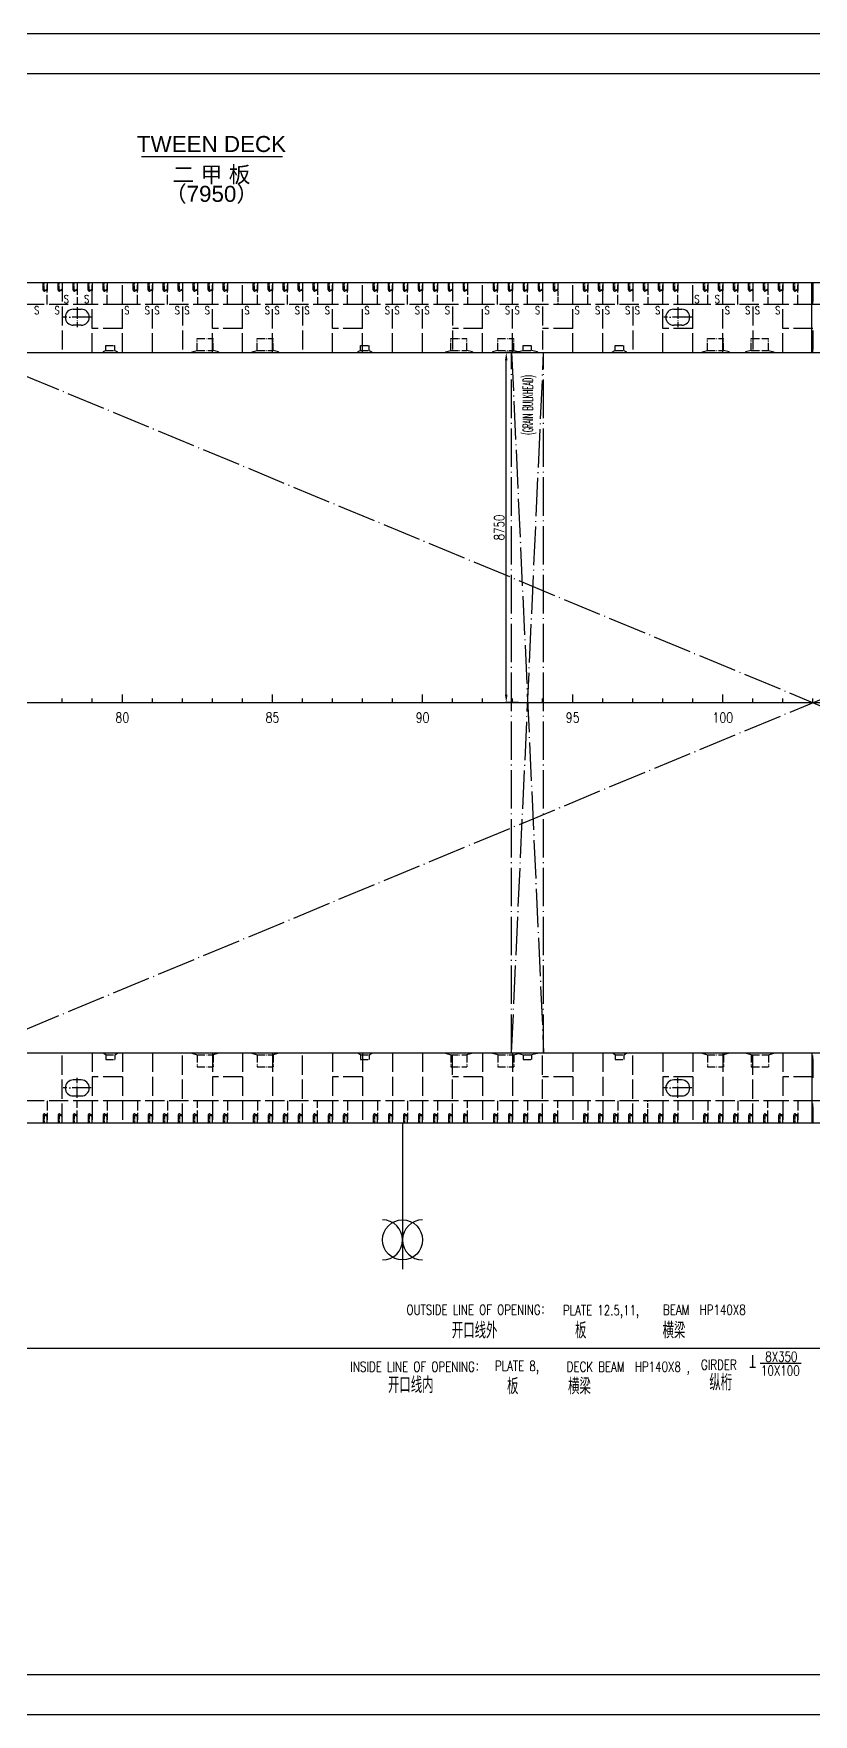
# Model space of a CAD drawing. Extents: x 373818 to 564480, y 322172 to 634257.
# Drawn here: x 480630 to 500109, y 453477 to 495477 of the extents above; entities that cross this region are included whole.
import ezdxf
from ezdxf.enums import TextEntityAlignment as Align

# ---------------------------------------------------------------- set-up
doc = ezdxf.new("R2010")
doc.units = 0
doc.header["$LTSCALE"] = 40
doc.header["$MEASUREMENT"] = 0
for name, pattern in [('ACAD_ISO02W100', [15, 12, -3]), ('ACAD_ISO03W100', [30, 12, -18]), ('ACAD_ISO04W100', [30.5, 24, -3, 0.5, -3]), ('ACAD_ISO05W100', [34, 24, -3, 0.5, -3, 0.5, -3])]:
    doc.linetypes.add(name, pattern=pattern)
doc.layers.get('0').update_dxf_attribs({"linetype": 'CONTINUOUS'})
doc.layers.get('DEFPOINTS').update_dxf_attribs({"linetype": 'CONTINUOUS'})
for name, color, linetype in [('01CONTINUOUS', 2, 'CONTINUOUS'), ('11TEXTE', 4, 'CONTINUOUS'), ('12TEXTC', 6, 'CONTINUOUS'), ('BT_ENG', 7, 'CONTINUOUS'), ('C-CEN', 4, 'ACAD_ISO04W100'), ('C-CON', 4, 'CONTINUOUS'), ('C-DAS', 4, 'ACAD_ISO02W100'), ('FRAME', 7, 'CONTINUOUS'), ('Y-CON', 2, 'CONTINUOUS'), ('Y-DAS', 2, 'ACAD_ISO02W100'), ('Y-H', 2, 'ACAD_ISO03W100')]:
    doc.layers.add(name, color=color, linetype=linetype)
doc.styles.add('ROMANS', font='romans.shx', dxfattribs={"width": 0.75, "height": 250, "bigfont": 'hzdx.shx'})
doc.styles.add('SWISS721LIGHTBT', font='swissl.ttf')
doc.dimstyles.new('DM-100', dxfattribs={"dimscale": 0, "dimtxt": 250, "dimasz": 200, "dimexe": 30, "dimexo": 30, "dimgap": 50, "dimtad": 1, "dimdec": 0, "dimzin": 0, "dimdsep": 46, "dimtxsty": 'ROMANS', "dimcen": 0, "dimclrd": 1, "dimclre": 1, "dimclrt": 1, "dimadec": 0, "dimazin": 0, "dimtfac": 1, "dimtdec": 0, "dimtmove": 0, "dimatfit": 3, "dimfxl": 0, "dimtolj": 1, "dimtzin": 0, "dimarcsym": 0})

# ---------------------------------------------------------------- blocks, each defined once
blk = doc.blocks.new('*D30')
at = {"color": 1, "linetype": 'ByBlock', "transparency": 16777216}
for p, q in [((492744, 487510), (492407, 487510)), ((492437, 478960), (492437, 487310)), ((492744, 478760), (492407, 478760))]:
    blk.add_line(p, q, dxfattribs=at)
for points in [[(492404, 487310), (492470, 487310), (492437, 487510)], [(492404, 478960), (492470, 478960), (492437, 478760)]]:
    blk.add_solid(points, dxfattribs=at)
at = {"layer": 'DEFPOINTS', "color": 0, "linetype": 'ByBlock', "transparency": 16777216}
for p in [(492437, 487510), (492774, 487510), (492774, 478760)]:
    blk.add_point(p, dxfattribs=at)
at = {"color": 1, "linetype": 'ByBlock', "transparency": 16777216, "insert": (492262, 483135), "char_height": 250, "attachment_point": 5, "rotation": 90, "style": 'ROMANS'}
blk.add_mtext('\\A1;8750', dxfattribs=at)
blk = doc.blocks.new('A$C771200ED')
at = {"layer": 'C-CON', "linetype": 'ACAD_ISO05W100', "ltscale": 0.2}
for p, q in [((0, 12), (135, 50)), ((0, 12), (0, 0)), ((135, 350), (535, 350)), ((135, 50), (135, 350)), ((135, 50), (535, 50)), ((535, 50), (535, 350)), ((670, 12), (535, 50)), ((670, 12), (670, 0))]:
    blk.add_line(p, q, dxfattribs=at)

msp = doc.modelspace()

# ---------------------------------------------------------------- linework, layer by layer
at = {"color": 2}
for p, q in [((417794.48, 494477.25), (562894.48, 494477.25)), ((417794.48, 454477.25), (562894.48, 454477.25))]:
    msp.add_line(p, q, dxfattribs=at)
for p, q in [((480866.41, 489078.44), (480866.41, 489260.36)), ((481241.41, 489078.44), (481241.41, 489260.36)), ((481616.41, 489078.44), (481616.41, 489260.36)), ((481991.41, 489078.44), (481991.41, 489260.36)), ((482366.41, 489078.44), (482366.41, 489260.36)), ((483116.41, 489078.44), (483116.41, 489260.36)), ((483491.41, 489078.44), (483491.41, 489260.36)), ((483866.41, 489078.44), (483866.41, 489260.36)), ((484241.41, 489078.44), (484241.41, 489260.36)), ((484616.41, 489078.44), (484616.41, 489260.36)), ((484991.41, 489078.44), (484991.41, 489260.36)), ((485366.41, 489078.44), (485366.41, 489260.36)), ((486116.41, 489078.44), (486116.41, 489260.36)), ((486491.41, 489078.44), (486491.41, 489260.36)), ((486866.41, 489078.44), (486866.41, 489260.36)), ((487241.41, 489078.44), (487241.41, 489260.36)), ((487616.41, 489078.44), (487616.41, 489260.36)), ((487991.41, 489078.44), (487991.41, 489260.36)), ((488366.41, 489078.44), (488366.41, 489260.36)), ((489116.41, 489078.44), (489116.41, 489260.36)), ((489491.41, 489078.44), (489491.41, 489260.36)), ((489866.41, 489078.44), (489866.41, 489260.36)), ((490241.41, 489078.44), (490241.41, 489260.36)), ((490616.41, 489078.44), (490616.41, 489260.36)), ((490991.41, 489078.44), (490991.41, 489260.36)), ((491366.41, 489078.44), (491366.41, 489260.36)), ((492116.41, 489078.44), (492116.41, 489260.36)), ((492491.41, 489078.44), (492491.41, 489260.36)), ((492866.41, 489078.44), (492866.41, 489260.36)), ((493241.41, 489078.44), (493241.41, 489260.36)), ((493616.41, 489078.44), (493616.41, 489260.36)), ((494366.41, 489078.44), (494366.41, 489260.36)), ((494741.41, 489078.44), (494741.41, 489260.36)), ((495116.41, 489078.44), (495116.41, 489260.36)), ((495491.41, 489078.44), (495491.41, 489260.36)), ((495866.41, 489078.44), (495866.41, 489260.36)), ((496241.41, 489078.44), (496241.41, 489260.36)), ((496616.41, 489078.44), (496616.41, 489260.36)), ((497366.41, 489078.44), (497366.41, 489260.36)), ((497741.41, 489078.44), (497741.41, 489260.36)), ((498116.41, 489078.44), (498116.41, 489260.36)), ((498491.41, 489078.44), (498491.41, 489260.36)), ((498866.41, 489078.44), (498866.41, 489260.36)), ((499241.41, 489078.44), (499241.41, 489260.36)), ((499616.41, 489078.44), (499616.41, 489260.36)), ((500071.41, 487510.36), (500071.41, 489260.36)), ((481621.41, 488590.36), (481821.41, 488590.36)), ((496621.41, 488590.36), (496821.41, 488590.36)), ((481821.41, 488190.36), (481621.41, 488190.36)), ((496821.41, 488190.36), (496621.41, 488190.36)), ((493221.41, 487525.36), (493221.41, 487510.36)), ((481346.41, 478760.36), (481346.41, 478860.36)), ((482096.41, 478760.36), (482096.41, 478860.36)), ((482846.41, 478760.36), (482846.41, 478960.36)), ((483596.41, 478760.36), (483596.41, 478860.36)), ((484346.41, 478760.36), (484346.41, 478860.36)), ((485096.41, 478760.36), (485096.41, 478860.36)), ((485846.41, 478760.36), (485846.41, 478860.36)), ((486596.41, 478760.36), (486596.41, 478960.36)), ((487346.41, 478760.36), (487346.41, 478860.36)), ((488096.41, 478760.36), (488096.41, 478860.36)), ((488846.41, 478760.36), (488846.41, 478860.36)), ((489596.41, 478760.36), (489596.41, 478860.36)), ((490346.41, 478760.36), (490346.41, 478960.36)), ((491096.41, 478760.36), (491096.41, 478860.36)), ((491846.41, 478760.36), (491846.41, 478860.36)), ((492596.41, 478760.36), (492596.41, 478860.36)), ((493346.41, 478760.36), (493346.41, 478860.36)), ((494096.41, 478760.36), (494096.41, 478960.36)), ((494846.41, 478760.36), (494846.41, 478860.36)), ((495596.41, 478760.36), (495596.41, 478860.36)), ((496346.41, 478760.36), (496346.41, 478860.36)), ((497096.41, 478760.36), (497096.41, 478860.36)), ((497846.41, 478760.36), (497846.41, 478960.36)), ((498596.41, 478760.36), (498596.41, 478860.36)), ((499346.41, 478760.36), (499346.41, 478860.36)), ((500096.41, 478760.36), (500096.41, 478860.36)), ((479096.41, 478760.36), (521096.41, 478760.36)), ((493221.41, 469995.36), (493221.41, 470010.36)), ((500071.41, 470010.36), (500071.41, 468260.36)), ((481821.41, 469330.36), (481621.41, 469330.36)), ((496821.41, 469330.36), (496621.41, 469330.36)), ((481621.41, 468930.36), (481821.41, 468930.36)), ((496621.41, 468930.36), (496821.41, 468930.36)), ((480866.41, 468442.28), (480866.41, 468260.36)), ((481241.41, 468442.28), (481241.41, 468260.36)), ((481616.41, 468442.28), (481616.41, 468260.36)), ((481991.41, 468442.28), (481991.41, 468260.36)), ((482366.41, 468442.28), (482366.41, 468260.36)), ((483116.41, 468442.28), (483116.41, 468260.36)), ((483491.41, 468442.28), (483491.41, 468260.36)), ((483866.41, 468442.28), (483866.41, 468260.36)), ((484241.41, 468442.28), (484241.41, 468260.36)), ((484616.41, 468442.28), (484616.41, 468260.36)), ((484991.41, 468442.28), (484991.41, 468260.36)), ((485366.41, 468442.28), (485366.41, 468260.36)), ((486116.41, 468442.28), (486116.41, 468260.36)), ((486491.41, 468442.28), (486491.41, 468260.36)), ((486866.41, 468442.28), (486866.41, 468260.36)), ((487241.41, 468442.28), (487241.41, 468260.36)), ((487616.41, 468442.28), (487616.41, 468260.36)), ((487991.41, 468442.28), (487991.41, 468260.36)), ((488366.41, 468442.28), (488366.41, 468260.36)), ((489116.41, 468442.28), (489116.41, 468260.36)), ((489491.41, 468442.28), (489491.41, 468260.36)), ((489866.41, 468442.28), (489866.41, 468260.36)), ((490241.41, 468442.28), (490241.41, 468260.36)), ((490616.41, 468442.28), (490616.41, 468260.36)), ((490991.41, 468442.28), (490991.41, 468260.36)), ((491366.41, 468442.28), (491366.41, 468260.36)), ((492116.41, 468442.28), (492116.41, 468260.36)), ((492491.41, 468442.28), (492491.41, 468260.36)), ((492866.41, 468442.28), (492866.41, 468260.36)), ((493241.41, 468442.28), (493241.41, 468260.36)), ((493616.41, 468442.28), (493616.41, 468260.36)), ((494366.41, 468442.28), (494366.41, 468260.36)), ((494741.41, 468442.28), (494741.41, 468260.36)), ((495116.41, 468442.28), (495116.41, 468260.36)), ((495491.41, 468442.28), (495491.41, 468260.36)), ((495866.41, 468442.28), (495866.41, 468260.36)), ((496241.41, 468442.28), (496241.41, 468260.36)), ((496616.41, 468442.28), (496616.41, 468260.36)), ((497366.41, 468442.28), (497366.41, 468260.36)), ((497741.41, 468442.28), (497741.41, 468260.36)), ((498116.41, 468442.28), (498116.41, 468260.36)), ((498491.41, 468442.28), (498491.41, 468260.36)), ((498866.41, 468442.28), (498866.41, 468260.36)), ((499241.41, 468442.28), (499241.41, 468260.36)), ((499616.41, 468442.28), (499616.41, 468260.36)), ((489845.91, 468260.36), (489845.91, 464599.96)), ((554495.41, 462621.11), (421196.41, 462621.11)), ((499800.27, 462241.4), (498776.59, 462241.4))]:
    msp.add_line(p, q)
msp.add_circle((489845.91, 465333.92), 500)
for centre, radius, start, end in [((480916.41, 489078.44), 50, 180, 220.300494), ((480897.35, 489062.27), 25, 220.300494, 355.621629), ((480921.41, 489085.36), 25, 180, 270), ((481291.41, 489078.44), 50, 180, 220.300494), ((481272.35, 489062.27), 25, 220.300494, 355.621629), ((481296.41, 489085.36), 25, 180, 270), ((481666.41, 489078.44), 50, 180, 220.300494), ((481647.35, 489062.27), 25, 220.300494, 355.621629), ((481671.41, 489085.36), 25, 180, 270), ((482041.41, 489078.44), 50, 180, 220.300494), ((482022.35, 489062.27), 25, 220.300494, 355.621629), ((482046.41, 489085.36), 25, 180, 270), ((482416.41, 489078.44), 50, 180, 220.300494), ((482397.35, 489062.27), 25, 220.300494, 355.621629), ((482421.41, 489085.36), 25, 180, 270), ((483166.41, 489078.44), 50, 180, 220.300494), ((483147.35, 489062.27), 25, 220.300494, 355.621629), ((483171.41, 489085.36), 25, 180, 270), ((483541.41, 489078.44), 50, 180, 220.300494), ((483522.35, 489062.27), 25, 220.300494, 355.621629), ((483546.41, 489085.36), 25, 180, 270), ((483916.41, 489078.44), 50, 180, 220.300494), ((483897.35, 489062.27), 25, 220.300494, 355.621629), ((483921.41, 489085.36), 25, 180, 270), ((484291.41, 489078.44), 50, 180, 220.300494), ((484272.35, 489062.27), 25, 220.300494, 355.621629), ((484296.41, 489085.36), 25, 180, 270), ((484666.41, 489078.44), 50, 180, 220.300494), ((484647.35, 489062.27), 25, 220.300494, 355.621629), ((484671.41, 489085.36), 25, 180, 270), ((485041.41, 489078.44), 50, 180, 220.300494), ((485022.35, 489062.27), 25, 220.300494, 355.621629), ((485046.41, 489085.36), 25, 180, 270), ((485416.41, 489078.44), 50, 180, 220.300494), ((485397.35, 489062.27), 25, 220.300494, 355.621629), ((485421.41, 489085.36), 25, 180, 270), ((486166.41, 489078.44), 50, 180, 220.300494), ((486147.35, 489062.27), 25, 220.300494, 355.621629), ((486171.41, 489085.36), 25, 180, 270), ((486541.41, 489078.44), 50, 180, 220.300494), ((486522.35, 489062.27), 25, 220.300494, 355.621629), ((486546.41, 489085.36), 25, 180, 270), ((486916.41, 489078.44), 50, 180, 220.300494), ((486897.35, 489062.27), 25, 220.300494, 355.621629), ((486921.41, 489085.36), 25, 180, 270), ((487291.41, 489078.44), 50, 180, 220.300494), ((487272.35, 489062.27), 25, 220.300494, 355.621629), ((487296.41, 489085.36), 25, 180, 270), ((487666.41, 489078.44), 50, 180, 220.300494), ((487647.35, 489062.27), 25, 220.300494, 355.621629), ((487671.41, 489085.36), 25, 180, 270), ((488041.41, 489078.44), 50, 180, 220.300494), ((488022.35, 489062.27), 25, 220.300494, 355.621629), ((488046.41, 489085.36), 25, 180, 270), ((488416.41, 489078.44), 50, 180, 220.300494), ((488397.35, 489062.27), 25, 220.300494, 355.621629), ((488421.41, 489085.36), 25, 180, 270), ((489166.41, 489078.44), 50, 180, 220.300494), ((489147.35, 489062.27), 25, 220.300494, 355.621629), ((489171.41, 489085.36), 25, 180, 270), ((489541.41, 489078.44), 50, 180, 220.300494), ((489522.35, 489062.27), 25, 220.300494, 355.621629), ((489546.41, 489085.36), 25, 180, 270), ((489916.41, 489078.44), 50, 180, 220.300494), ((489897.35, 489062.27), 25, 220.300494, 355.621629), ((489921.41, 489085.36), 25, 180, 270), ((490291.41, 489078.44), 50, 180, 220.300494), ((490272.35, 489062.27), 25, 220.300494, 355.621629), ((490296.41, 489085.36), 25, 180, 270), ((490666.41, 489078.44), 50, 180, 220.300494), ((490647.35, 489062.27), 25, 220.300494, 355.621629), ((490671.41, 489085.36), 25, 180, 270), ((491041.41, 489078.44), 50, 180, 220.300494), ((491022.35, 489062.27), 25, 220.300494, 355.621629), ((491046.41, 489085.36), 25, 180, 270), ((491416.41, 489078.44), 50, 180, 220.300494), ((491397.35, 489062.27), 25, 220.300494, 355.621629), ((491421.41, 489085.36), 25, 180, 270), ((492166.41, 489078.44), 50, 180, 220.300494), ((492147.35, 489062.27), 25, 220.300494, 355.621629), ((492171.41, 489085.36), 25, 180, 270), ((492541.41, 489078.44), 50, 180, 220.300494), ((492522.35, 489062.27), 25, 220.300494, 355.621629), ((492546.41, 489085.36), 25, 180, 270), ((492916.41, 489078.44), 50, 180, 220.300494), ((492897.35, 489062.27), 25, 220.300494, 355.621629), ((492921.41, 489085.36), 25, 180, 270), ((493291.41, 489078.44), 50, 180, 220.300494), ((493272.35, 489062.27), 25, 220.300494, 355.621629), ((493296.41, 489085.36), 25, 180, 270), ((493666.41, 489078.44), 50, 180, 220.300494), ((493647.35, 489062.27), 25, 220.300494, 355.621629), ((493671.41, 489085.36), 25, 180, 270), ((494416.41, 489078.44), 50, 180, 220.300494), ((494397.35, 489062.27), 25, 220.300494, 355.621629), ((494421.41, 489085.36), 25, 180, 270), ((494791.41, 489078.44), 50, 180, 220.300494), ((494772.35, 489062.27), 25, 220.300494, 355.621629), ((494796.41, 489085.36), 25, 180, 270), ((495166.41, 489078.44), 50, 180, 220.300494), ((495147.35, 489062.27), 25, 220.300494, 355.621629), ((495171.41, 489085.36), 25, 180, 270), ((495541.41, 489078.44), 50, 180, 220.300494), ((495522.35, 489062.27), 25, 220.300494, 355.621629), ((495546.41, 489085.36), 25, 180, 270), ((495916.41, 489078.44), 50, 180, 220.300494), ((495897.35, 489062.27), 25, 220.300494, 355.621629), ((495921.41, 489085.36), 25, 180, 270), ((496291.41, 489078.44), 50, 180, 220.300494), ((496272.35, 489062.27), 25, 220.300494, 355.621629), ((496296.41, 489085.36), 25, 180, 270), ((496666.41, 489078.44), 50, 180, 220.300494), ((496647.35, 489062.27), 25, 220.300494, 355.621629), ((496671.41, 489085.36), 25, 180, 270), ((497416.41, 489078.44), 50, 180, 220.300494), ((497397.35, 489062.27), 25, 220.300494, 355.621629), ((497421.41, 489085.36), 25, 180, 270), ((497791.41, 489078.44), 50, 180, 220.300494), ((497772.35, 489062.27), 25, 220.300494, 355.621629), ((497796.41, 489085.36), 25, 180, 270), ((498166.41, 489078.44), 50, 180, 220.300494), ((498147.35, 489062.27), 25, 220.300494, 355.621629), ((498171.41, 489085.36), 25, 180, 270), ((498541.41, 489078.44), 50, 180, 220.300494), ((498522.35, 489062.27), 25, 220.300494, 355.621629), ((498546.41, 489085.36), 25, 180, 270), ((498916.41, 489078.44), 50, 180, 220.300494), ((498897.35, 489062.27), 25, 220.300494, 355.621629), ((498921.41, 489085.36), 25, 180, 270), ((499291.41, 489078.44), 50, 180, 220.300494), ((499272.35, 489062.27), 25, 220.300494, 355.621629), ((499296.41, 489085.36), 25, 180, 270), ((499666.41, 489078.44), 50, 180, 220.300494), ((499647.35, 489062.27), 25, 220.300494, 355.621629), ((499671.41, 489085.36), 25, 180, 270), ((481621.41, 488390.36), 200, 90, 270), ((481821.41, 488390.36), 200, 270, 90), ((496621.41, 488390.36), 200, 90, 270), ((496821.41, 488390.36), 200, 270, 90), ((481621.41, 469130.36), 200, 90, 270), ((481821.41, 469130.36), 200, 270, 90), ((496621.41, 469130.36), 200, 90, 270), ((496821.41, 469130.36), 200, 270, 90), ((480916.41, 468442.28), 50, 139.699506, 180), ((480897.35, 468458.45), 25, 4.378371, 139.699506), ((480921.41, 468435.36), 25, 90, 180), ((481291.41, 468442.28), 50, 139.699506, 180), ((481272.35, 468458.45), 25, 4.378371, 139.699506), ((481296.41, 468435.36), 25, 90, 180), ((481666.41, 468442.28), 50, 139.699506, 180), ((481647.35, 468458.45), 25, 4.378371, 139.699506), ((481671.41, 468435.36), 25, 90, 180), ((482041.41, 468442.28), 50, 139.699506, 180), ((482022.35, 468458.45), 25, 4.378371, 139.699506), ((482046.41, 468435.36), 25, 90, 180), ((482416.41, 468442.28), 50, 139.699506, 180), ((482397.35, 468458.45), 25, 4.378371, 139.699506), ((482421.41, 468435.36), 25, 90, 180), ((483166.41, 468442.28), 50, 139.699506, 180), ((483147.35, 468458.45), 25, 4.378371, 139.699506), ((483171.41, 468435.36), 25, 90, 180), ((483541.41, 468442.28), 50, 139.699506, 180), ((483522.35, 468458.45), 25, 4.378371, 139.699506), ((483546.41, 468435.36), 25, 90, 180), ((483916.41, 468442.28), 50, 139.699506, 180), ((483897.35, 468458.45), 25, 4.378371, 139.699506), ((483921.41, 468435.36), 25, 90, 180), ((484291.41, 468442.28), 50, 139.699506, 180), ((484272.35, 468458.45), 25, 4.378371, 139.699506), ((484296.41, 468435.36), 25, 90, 180), ((484666.41, 468442.28), 50, 139.699506, 180), ((484647.35, 468458.45), 25, 4.378371, 139.699506), ((484671.41, 468435.36), 25, 90, 180), ((485041.41, 468442.28), 50, 139.699506, 180), ((485022.35, 468458.45), 25, 4.378371, 139.699506), ((485046.41, 468435.36), 25, 90, 180), ((485416.41, 468442.28), 50, 139.699506, 180), ((485397.35, 468458.45), 25, 4.378371, 139.699506), ((485421.41, 468435.36), 25, 90, 180), ((486166.41, 468442.28), 50, 139.699506, 180), ((486147.35, 468458.45), 25, 4.378371, 139.699506), ((486171.41, 468435.36), 25, 90, 180), ((486541.41, 468442.28), 50, 139.699506, 180), ((486522.35, 468458.45), 25, 4.378371, 139.699506), ((486546.41, 468435.36), 25, 90, 180), ((486916.41, 468442.28), 50, 139.699506, 180), ((486897.35, 468458.45), 25, 4.378371, 139.699506), ((486921.41, 468435.36), 25, 90, 180), ((487291.41, 468442.28), 50, 139.699506, 180), ((487272.35, 468458.45), 25, 4.378371, 139.699506), ((487296.41, 468435.36), 25, 90, 180), ((487666.41, 468442.28), 50, 139.699506, 180), ((487647.35, 468458.45), 25, 4.378371, 139.699506), ((487671.41, 468435.36), 25, 90, 180), ((488041.41, 468442.28), 50, 139.699506, 180), ((488022.35, 468458.45), 25, 4.378371, 139.699506), ((488046.41, 468435.36), 25, 90, 180), ((488416.41, 468442.28), 50, 139.699506, 180), ((488397.35, 468458.45), 25, 4.378371, 139.699506), ((488421.41, 468435.36), 25, 90, 180), ((489166.41, 468442.28), 50, 139.699506, 180), ((489147.35, 468458.45), 25, 4.378371, 139.699506), ((489171.41, 468435.36), 25, 90, 180), ((489541.41, 468442.28), 50, 139.699506, 180), ((489522.35, 468458.45), 25, 4.378371, 139.699506), ((489546.41, 468435.36), 25, 90, 180), ((489916.41, 468442.28), 50, 139.699506, 180), ((489897.35, 468458.45), 25, 4.378371, 139.699506), ((489921.41, 468435.36), 25, 90, 180), ((490291.41, 468442.28), 50, 139.699506, 180), ((490272.35, 468458.45), 25, 4.378371, 139.699506), ((490296.41, 468435.36), 25, 90, 180), ((490666.41, 468442.28), 50, 139.699506, 180), ((490647.35, 468458.45), 25, 4.378371, 139.699506), ((490671.41, 468435.36), 25, 90, 180), ((491041.41, 468442.28), 50, 139.699506, 180), ((491022.35, 468458.45), 25, 4.378371, 139.699506), ((491046.41, 468435.36), 25, 90, 180), ((491416.41, 468442.28), 50, 139.699506, 180), ((491397.35, 468458.45), 25, 4.378371, 139.699506), ((491421.41, 468435.36), 25, 90, 180), ((492166.41, 468442.28), 50, 139.699506, 180), ((492147.35, 468458.45), 25, 4.378371, 139.699506), ((492171.41, 468435.36), 25, 90, 180), ((492541.41, 468442.28), 50, 139.699506, 180), ((492522.35, 468458.45), 25, 4.378371, 139.699506), ((492546.41, 468435.36), 25, 90, 180), ((492916.41, 468442.28), 50, 139.699506, 180), ((492897.35, 468458.45), 25, 4.378371, 139.699506), ((492921.41, 468435.36), 25, 90, 180), ((493291.41, 468442.28), 50, 139.699506, 180), ((493272.35, 468458.45), 25, 4.378371, 139.699506), ((493296.41, 468435.36), 25, 90, 180), ((493666.41, 468442.28), 50, 139.699506, 180), ((493647.35, 468458.45), 25, 4.378371, 139.699506), ((493671.41, 468435.36), 25, 90, 180), ((494416.41, 468442.28), 50, 139.699506, 180), ((494397.35, 468458.45), 25, 4.378371, 139.699506), ((494421.41, 468435.36), 25, 90, 180), ((494791.41, 468442.28), 50, 139.699506, 180), ((494772.35, 468458.45), 25, 4.378371, 139.699506), ((494796.41, 468435.36), 25, 90, 180), ((495166.41, 468442.28), 50, 139.699506, 180), ((495147.35, 468458.45), 25, 4.378371, 139.699506), ((495171.41, 468435.36), 25, 90, 180), ((495541.41, 468442.28), 50, 139.699506, 180), ((495522.35, 468458.45), 25, 4.378371, 139.699506), ((495546.41, 468435.36), 25, 90, 180), ((495916.41, 468442.28), 50, 139.699506, 180), ((495897.35, 468458.45), 25, 4.378371, 139.699506), ((495921.41, 468435.36), 25, 90, 180), ((496291.41, 468442.28), 50, 139.699506, 180), ((496272.35, 468458.45), 25, 4.378371, 139.699506), ((496296.41, 468435.36), 25, 90, 180), ((496666.41, 468442.28), 50, 139.699506, 180), ((496647.35, 468458.45), 25, 4.378371, 139.699506), ((496671.41, 468435.36), 25, 90, 180), ((497416.41, 468442.28), 50, 139.699506, 180), ((497397.35, 468458.45), 25, 4.378371, 139.699506), ((497421.41, 468435.36), 25, 90, 180), ((497791.41, 468442.28), 50, 139.699506, 180), ((497772.35, 468458.45), 25, 4.378371, 139.699506), ((497796.41, 468435.36), 25, 90, 180), ((498166.41, 468442.28), 50, 139.699506, 180), ((498147.35, 468458.45), 25, 4.378371, 139.699506), ((498171.41, 468435.36), 25, 90, 180), ((498541.41, 468442.28), 50, 139.699506, 180), ((498522.35, 468458.45), 25, 4.378371, 139.699506), ((498546.41, 468435.36), 25, 90, 180), ((498916.41, 468442.28), 50, 139.699506, 180), ((498897.35, 468458.45), 25, 4.378371, 139.699506), ((498921.41, 468435.36), 25, 90, 180), ((499291.41, 468442.28), 50, 139.699506, 180), ((499272.35, 468458.45), 25, 4.378371, 139.699506), ((499296.41, 468435.36), 25, 90, 180), ((499666.41, 468442.28), 50, 139.699506, 180), ((499647.35, 468458.45), 25, 4.378371, 139.699506), ((499671.41, 468435.36), 25, 90, 180), ((489345.91, 465333.92), 500, 270, 90), ((490345.91, 465333.92), 500, 90, 270)]:
    msp.add_arc(centre, radius, start, end)
at = {"layer": '01CONTINUOUS'}
msp.add_line((486851.25, 492398.54), (483328.04, 492398.54), dxfattribs=at)
at = {"layer": 'BT_ENG'}
for p, q in [((415294.48, 495477.25), (563894.48, 495477.25)), ((415294.48, 453477.25), (563894.48, 453477.25))]:
    msp.add_line(p, q, dxfattribs=at)
at = {"layer": 'C-CEN', "ltscale": 0.3}
for p, q in [((481721.41, 488640.36), (481721.41, 488140.36)), ((496721.41, 488640.36), (496721.41, 488140.36)), ((481721.41, 468880.36), (481721.41, 469380.36)), ((496721.41, 468880.36), (496721.41, 469380.36))]:
    msp.add_line(p, q, dxfattribs=at)
at = {"layer": 'C-CEN', "ltscale": 0.5}
for p, q in [((482071.41, 488390.36), (481371.41, 488390.36)), ((497071.41, 488390.36), (496371.41, 488390.36)), ((482071.41, 469130.36), (481371.41, 469130.36)), ((497071.41, 469130.36), (496371.41, 469130.36))]:
    msp.add_line(p, q, dxfattribs=at)
at = {"layer": 'C-CEN'}
for p, q in [((479234.28, 487422.49), (520948.89, 470102.24)), ((479243.94, 470102.24), (520948.89, 487418.48)), ((492571.41, 487510.36), (493371.41, 470010.36)), ((492571.41, 470010.36), (493371.41, 487510.36)), ((492571.41, 470010.36), (492571.41, 487510.36)), ((493371.41, 470010.36), (493371.41, 487510.36))]:
    msp.add_line(p, q, dxfattribs=at)
at = {"layer": 'C-CON', "linetype": 'ACAD_ISO05W100', "ltscale": 0.2}
for p, q in [((482436.41, 487560.36), (482436.41, 487680.36)), ((482436.41, 487680.36), (482656.41, 487680.36)), ((482656.41, 487560.36), (482656.41, 487680.36)), ((488796.41, 487560.36), (488796.41, 487680.36)), ((488796.41, 487680.36), (489016.41, 487680.36)), ((489016.41, 487560.36), (489016.41, 487680.36)), ((492226.41, 487860.36), (492626.41, 487860.36)), ((492226.41, 487560.36), (492226.41, 487860.36)), ((492626.41, 487560.36), (492626.41, 487860.36)), ((492861.41, 487560.36), (492861.41, 487680.36)), ((492861.41, 487680.36), (493066.41, 487680.36)), ((493066.41, 487560.36), (493066.41, 487680.36)), ((495156.41, 487560.36), (495156.41, 487680.36)), ((495156.41, 487680.36), (495376.41, 487680.36)), ((495376.41, 487560.36), (495376.41, 487680.36)), ((498551.41, 487860.36), (498986.41, 487860.36)), ((498551.41, 487560.36), (498551.41, 487860.36)), ((498986.41, 487560.36), (498986.41, 487860.36)), ((482436.41, 487560.36), (482371.41, 487522.36)), ((482371.41, 487510.36), (482371.41, 487522.36)), ((482436.41, 487560.36), (482656.41, 487560.36)), ((482656.41, 487560.36), (482721.41, 487522.36)), ((482721.41, 487510.36), (482721.41, 487522.36)), ((488796.41, 487560.36), (488731.41, 487522.36)), ((488731.41, 487510.36), (488731.41, 487522.36)), ((488796.41, 487560.36), (489016.41, 487560.36)), ((489016.41, 487560.36), (489081.41, 487522.36)), ((489081.41, 487510.36), (489081.41, 487522.36)), ((492226.41, 487560.36), (492091.41, 487525.36)), ((492091.41, 487525.36), (492091.41, 487510.36)), ((492226.41, 487560.36), (492626.41, 487560.36)), ((492626.41, 487560.36), (492742.79, 487530.19)), ((492742.79, 487530.19), (492861.41, 487560.36)), ((492742.79, 487530.19), (492742.79, 487510.36)), ((492861.41, 487560.36), (493066.41, 487560.36)), ((493221.41, 487525.36), (493066.41, 487560.36)), ((495156.41, 487560.36), (495091.41, 487522.36)), ((495091.41, 487510.36), (495091.41, 487522.36)), ((495156.41, 487560.36), (495376.41, 487560.36)), ((495376.41, 487560.36), (495441.41, 487522.36)), ((495441.41, 487510.36), (495441.41, 487522.36)), ((498551.41, 487560.36), (498416.41, 487522.36)), ((498416.41, 487522.36), (498416.41, 487510.36)), ((498551.41, 487560.36), (498986.41, 487560.36)), ((498986.41, 487560.36), (499121.41, 487522.36)), ((499121.41, 487522.36), (499121.41, 487510.36)), ((482371.41, 470010.36), (482371.41, 469998.36)), ((482436.41, 469960.36), (482371.41, 469998.36)), ((482656.41, 469960.36), (482721.41, 469998.36)), ((482721.41, 470010.36), (482721.41, 469998.36)), ((488731.41, 470010.36), (488731.41, 469998.36)), ((488796.41, 469960.36), (488731.41, 469998.36)), ((489016.41, 469960.36), (489081.41, 469998.36)), ((489081.41, 470010.36), (489081.41, 469998.36)), ((492091.41, 469995.36), (492091.41, 470010.36)), ((492226.41, 469960.36), (492091.41, 469995.36)), ((492626.41, 469960.36), (492742.79, 469990.53)), ((492742.79, 469990.53), (492742.79, 470010.36)), ((492742.79, 469990.53), (492861.41, 469960.36)), ((493221.41, 469995.36), (493066.41, 469960.36)), ((495091.41, 470010.36), (495091.41, 469998.36)), ((495156.41, 469960.36), (495091.41, 469998.36)), ((495376.41, 469960.36), (495441.41, 469998.36)), ((495441.41, 470010.36), (495441.41, 469998.36)), ((498416.41, 469998.36), (498416.41, 470010.36)), ((498551.41, 469960.36), (498416.41, 469998.36)), ((498986.41, 469960.36), (499121.41, 469998.36)), ((499121.41, 469998.36), (499121.41, 470010.36)), ((482436.41, 469960.36), (482656.41, 469960.36)), ((482436.41, 469960.36), (482436.41, 469840.36)), ((482436.41, 469960.36), (482656.41, 469960.36)), ((482436.41, 469840.36), (482656.41, 469840.36)), ((482656.41, 469960.36), (482656.41, 469840.36)), ((488796.41, 469960.36), (489016.41, 469960.36)), ((488796.41, 469960.36), (488796.41, 469840.36)), ((488796.41, 469960.36), (489016.41, 469960.36)), ((488796.41, 469840.36), (489016.41, 469840.36)), ((489016.41, 469960.36), (489016.41, 469840.36)), ((492226.41, 469960.36), (492626.41, 469960.36)), ((492226.41, 469960.36), (492226.41, 469660.36)), ((492226.41, 469660.36), (492626.41, 469660.36)), ((492626.41, 469960.36), (492626.41, 469660.36)), ((492861.41, 469960.36), (493066.41, 469960.36)), ((492861.41, 469960.36), (492861.41, 469840.36)), ((492861.41, 469840.36), (493066.41, 469840.36)), ((493066.41, 469960.36), (493066.41, 469840.36)), ((495156.41, 469960.36), (495376.41, 469960.36)), ((495156.41, 469960.36), (495156.41, 469840.36)), ((495156.41, 469840.36), (495376.41, 469840.36)), ((495376.41, 469960.36), (495376.41, 469840.36)), ((498551.41, 469960.36), (498986.41, 469960.36)), ((498551.41, 469960.36), (498551.41, 469660.36)), ((498551.41, 469660.36), (498986.41, 469660.36)), ((498986.41, 469960.36), (498986.41, 469660.36))]:
    msp.add_line(p, q, dxfattribs=at)
at = {"layer": 'C-DAS', "ltscale": 0.2}
for p, q in [((480896.41, 489085.36), (480896.41, 489260.36)), ((481271.41, 489085.36), (481271.41, 489260.36)), ((481646.41, 489085.36), (481646.41, 489260.36)), ((482021.41, 489085.36), (482021.41, 489260.36)), ((482396.41, 489085.36), (482396.41, 489260.36)), ((483146.41, 489085.36), (483146.41, 489260.36)), ((483521.41, 489085.36), (483521.41, 489260.36)), ((483896.41, 489085.36), (483896.41, 489260.36)), ((484271.41, 489085.36), (484271.41, 489260.36)), ((484646.41, 489085.36), (484646.41, 489260.36)), ((485021.41, 489085.36), (485021.41, 489260.36)), ((485396.41, 489085.36), (485396.41, 489260.36)), ((486146.41, 489085.36), (486146.41, 489260.36)), ((486521.41, 489085.36), (486521.41, 489260.36)), ((486896.41, 489085.36), (486896.41, 489260.36)), ((487271.41, 489085.36), (487271.41, 489260.36)), ((487646.41, 489085.36), (487646.41, 489260.36)), ((488021.41, 489085.36), (488021.41, 489260.36)), ((488396.41, 489085.36), (488396.41, 489260.36)), ((489146.41, 489085.36), (489146.41, 489260.36)), ((489521.41, 489085.36), (489521.41, 489260.36)), ((489896.41, 489085.36), (489896.41, 489260.36)), ((490271.41, 489085.36), (490271.41, 489260.36)), ((490646.41, 489085.36), (490646.41, 489260.36)), ((491021.41, 489085.36), (491021.41, 489260.36)), ((491396.41, 489085.36), (491396.41, 489260.36)), ((492146.41, 489085.36), (492146.41, 489260.36)), ((492521.41, 489085.36), (492521.41, 489260.36)), ((492896.41, 489085.36), (492896.41, 489260.36)), ((493271.41, 489085.36), (493271.41, 489260.36)), ((493646.41, 489085.36), (493646.41, 489260.36)), ((494396.41, 489085.36), (494396.41, 489260.36)), ((494771.41, 489085.36), (494771.41, 489260.36)), ((495146.41, 489085.36), (495146.41, 489260.36)), ((495521.41, 489085.36), (495521.41, 489260.36)), ((495896.41, 489085.36), (495896.41, 489260.36)), ((496271.41, 489085.36), (496271.41, 489260.36)), ((496646.41, 489085.36), (496646.41, 489260.36)), ((497396.41, 489085.36), (497396.41, 489260.36)), ((497771.41, 489085.36), (497771.41, 489260.36)), ((498146.41, 489085.36), (498146.41, 489260.36)), ((498521.41, 489085.36), (498521.41, 489260.36)), ((498896.41, 489085.36), (498896.41, 489260.36)), ((499271.41, 489085.36), (499271.41, 489260.36)), ((499646.41, 489085.36), (499646.41, 489260.36)), ((480896.41, 468435.36), (480896.41, 468260.36)), ((481271.41, 468435.36), (481271.41, 468260.36)), ((481646.41, 468435.36), (481646.41, 468260.36)), ((482021.41, 468435.36), (482021.41, 468260.36)), ((482396.41, 468435.36), (482396.41, 468260.36)), ((483146.41, 468435.36), (483146.41, 468260.36)), ((483521.41, 468435.36), (483521.41, 468260.36)), ((483896.41, 468435.36), (483896.41, 468260.36)), ((484271.41, 468435.36), (484271.41, 468260.36)), ((484646.41, 468435.36), (484646.41, 468260.36)), ((485021.41, 468435.36), (485021.41, 468260.36)), ((485396.41, 468435.36), (485396.41, 468260.36)), ((486146.41, 468435.36), (486146.41, 468260.36)), ((486521.41, 468435.36), (486521.41, 468260.36)), ((486896.41, 468435.36), (486896.41, 468260.36)), ((487271.41, 468435.36), (487271.41, 468260.36)), ((487646.41, 468435.36), (487646.41, 468260.36)), ((488021.41, 468435.36), (488021.41, 468260.36)), ((488396.41, 468435.36), (488396.41, 468260.36)), ((489146.41, 468435.36), (489146.41, 468260.36)), ((489521.41, 468435.36), (489521.41, 468260.36)), ((489896.41, 468435.36), (489896.41, 468260.36)), ((490271.41, 468435.36), (490271.41, 468260.36)), ((490646.41, 468435.36), (490646.41, 468260.36)), ((491021.41, 468435.36), (491021.41, 468260.36)), ((491396.41, 468435.36), (491396.41, 468260.36)), ((492146.41, 468435.36), (492146.41, 468260.36)), ((492521.41, 468435.36), (492521.41, 468260.36)), ((492896.41, 468435.36), (492896.41, 468260.36)), ((493271.41, 468435.36), (493271.41, 468260.36)), ((493646.41, 468435.36), (493646.41, 468260.36)), ((494396.41, 468435.36), (494396.41, 468260.36)), ((494771.41, 468435.36), (494771.41, 468260.36)), ((495146.41, 468435.36), (495146.41, 468260.36)), ((495521.41, 468435.36), (495521.41, 468260.36)), ((495896.41, 468435.36), (495896.41, 468260.36)), ((496271.41, 468435.36), (496271.41, 468260.36)), ((496646.41, 468435.36), (496646.41, 468260.36)), ((497396.41, 468435.36), (497396.41, 468260.36)), ((497771.41, 468435.36), (497771.41, 468260.36)), ((498146.41, 468435.36), (498146.41, 468260.36)), ((498521.41, 468435.36), (498521.41, 468260.36)), ((498896.41, 468435.36), (498896.41, 468260.36)), ((499271.41, 468435.36), (499271.41, 468260.36)), ((499646.41, 468435.36), (499646.41, 468260.36))]:
    msp.add_line(p, q, dxfattribs=at)
at = {"layer": 'C-DAS'}
for p, q in [((481346.41, 489260.36), (481346.41, 487510.36)), ((482096.41, 487510.36), (482096.41, 489260.36)), ((483596.41, 487510.36), (483596.41, 489260.36)), ((484346.41, 489260.36), (484346.41, 487510.36)), ((485096.41, 487510.36), (485096.41, 489260.36)), ((486596.41, 487510.36), (486596.41, 489260.36)), ((487346.41, 489260.36), (487346.41, 487510.36)), ((488096.41, 487510.36), (488096.41, 489260.36)), ((489596.41, 487510.36), (489596.41, 489260.36)), ((490346.41, 487510.36), (490346.41, 489260.36)), ((491096.41, 489260.36), (491096.41, 487510.36)), ((492596.41, 487510.36), (492596.41, 489260.36)), ((493346.41, 489260.36), (493346.41, 487510.36)), ((494846.41, 487510.36), (494846.41, 489260.36)), ((495596.41, 489260.36), (495596.41, 487510.36)), ((496346.41, 487510.36), (496346.41, 489260.36)), ((497846.41, 487510.36), (497846.41, 489260.36)), ((498596.41, 489260.36), (498596.41, 487510.36)), ((499346.41, 487510.36), (499346.41, 489260.36)), ((482096.41, 488710.36), (479096.41, 488710.36)), ((485096.41, 488710.36), (482846.41, 488710.36)), ((488096.41, 488710.36), (485846.41, 488710.36)), ((491096.41, 488710.36), (488846.41, 488710.36)), ((493346.41, 488710.36), (491846.41, 488710.36)), ((496346.41, 488710.36), (494096.41, 488710.36)), ((499346.41, 488710.36), (497096.41, 488710.36)), ((502346.41, 488710.36), (500096.41, 488710.36)), ((481346.41, 468260.36), (481346.41, 470010.36)), ((482096.41, 470010.36), (482096.41, 468260.36)), ((483596.41, 470010.36), (483596.41, 468260.36)), ((484346.41, 468260.36), (484346.41, 470010.36)), ((485096.41, 470010.36), (485096.41, 468260.36)), ((486596.41, 470010.36), (486596.41, 468260.36)), ((487346.41, 468260.36), (487346.41, 470010.36)), ((488096.41, 470010.36), (488096.41, 468260.36)), ((489596.41, 470010.36), (489596.41, 468260.36)), ((490346.41, 470010.36), (490346.41, 468260.36)), ((491096.41, 468260.36), (491096.41, 470010.36)), ((492596.41, 470010.36), (492596.41, 468260.36)), ((493346.41, 468260.36), (493346.41, 470010.36)), ((494846.41, 470010.36), (494846.41, 468260.36)), ((495596.41, 468260.36), (495596.41, 470010.36)), ((496346.41, 470010.36), (496346.41, 468260.36)), ((497846.41, 470010.36), (497846.41, 468260.36)), ((498596.41, 468260.36), (498596.41, 470010.36)), ((499346.41, 470010.36), (499346.41, 468260.36)), ((482096.41, 468810.36), (479096.41, 468810.36)), ((485096.41, 468810.36), (482846.41, 468810.36)), ((488096.41, 468810.36), (485846.41, 468810.36)), ((491096.41, 468810.36), (488846.41, 468810.36)), ((493346.41, 468810.36), (491846.41, 468810.36)), ((496346.41, 468810.36), (494096.41, 468810.36)), ((499346.41, 468810.36), (497096.41, 468810.36)), ((502346.41, 468810.36), (500096.41, 468810.36))]:
    msp.add_line(p, q, dxfattribs=at)
at = {"layer": 'Y-CON'}
for p, q in [((449096.41, 487510.36), (521096.41, 487510.36)), ((449096.41, 470010.36), (521096.41, 470010.36)), ((474096.41, 468260.36), (513496.41, 468260.36)), ((498592.07, 462454.45), (498592.07, 462150.75)), ((498523.73, 462150.75), (498660.41, 462150.75))]:
    msp.add_line(p, q, dxfattribs=at)
for points in [[(456996.41, 489260.36), (463496.41, 489260.36), (474096.41, 489260.36), (513496.41, 489260.36)], [(480971.41, 489260.36), (480971.41, 489060.36), (480921.41, 489060.36), (480971.41, 489100.36)], [(481346.41, 489260.36), (481346.41, 489060.36), (481296.41, 489060.36), (481346.41, 489100.36)], [(481721.41, 489260.36), (481721.41, 489060.36), (481671.41, 489060.36), (481721.41, 489100.36)], [(482096.41, 489260.36), (482096.41, 489060.36), (482046.41, 489060.36), (482096.41, 489100.36)], [(482471.41, 489260.36), (482471.41, 489060.36), (482421.41, 489060.36), (482471.41, 489100.36)], [(483221.41, 489260.36), (483221.41, 489060.36), (483171.41, 489060.36), (483221.41, 489100.36)], [(483596.41, 489260.36), (483596.41, 489060.36), (483546.41, 489060.36), (483596.41, 489100.36)], [(483971.41, 489260.36), (483971.41, 489060.36), (483921.41, 489060.36), (483971.41, 489100.36)], [(484346.41, 489260.36), (484346.41, 489060.36), (484296.41, 489060.36), (484346.41, 489100.36)], [(484721.41, 489260.36), (484721.41, 489060.36), (484671.41, 489060.36), (484721.41, 489100.36)], [(485096.41, 489260.36), (485096.41, 489060.36), (485046.41, 489060.36), (485096.41, 489100.36)], [(485471.41, 489260.36), (485471.41, 489060.36), (485421.41, 489060.36), (485471.41, 489100.36)], [(486221.41, 489260.36), (486221.41, 489060.36), (486171.41, 489060.36), (486221.41, 489100.36)], [(486596.41, 489260.36), (486596.41, 489060.36), (486546.41, 489060.36), (486596.41, 489100.36)], [(486971.41, 489260.36), (486971.41, 489060.36), (486921.41, 489060.36), (486971.41, 489100.36)], [(487346.41, 489260.36), (487346.41, 489060.36), (487296.41, 489060.36), (487346.41, 489100.36)], [(487721.41, 489260.36), (487721.41, 489060.36), (487671.41, 489060.36), (487721.41, 489100.36)], [(488096.41, 489260.36), (488096.41, 489060.36), (488046.41, 489060.36), (488096.41, 489100.36)], [(488471.41, 489260.36), (488471.41, 489060.36), (488421.41, 489060.36), (488471.41, 489100.36)], [(489221.41, 489260.36), (489221.41, 489060.36), (489171.41, 489060.36), (489221.41, 489100.36)], [(489596.41, 489260.36), (489596.41, 489060.36), (489546.41, 489060.36), (489596.41, 489100.36)], [(489971.41, 489260.36), (489971.41, 489060.36), (489921.41, 489060.36), (489971.41, 489100.36)], [(490346.41, 489260.36), (490346.41, 489060.36), (490296.41, 489060.36), (490346.41, 489100.36)], [(490721.41, 489260.36), (490721.41, 489060.36), (490671.41, 489060.36), (490721.41, 489100.36)], [(491096.41, 489260.36), (491096.41, 489060.36), (491046.41, 489060.36), (491096.41, 489100.36)], [(491471.41, 489260.36), (491471.41, 489060.36), (491421.41, 489060.36), (491471.41, 489100.36)], [(492221.41, 489260.36), (492221.41, 489060.36), (492171.41, 489060.36), (492221.41, 489100.36)], [(492596.41, 489260.36), (492596.41, 489060.36), (492546.41, 489060.36), (492596.41, 489100.36)], [(492971.41, 489260.36), (492971.41, 489060.36), (492921.41, 489060.36), (492971.41, 489100.36)], [(493346.41, 489260.36), (493346.41, 489060.36), (493296.41, 489060.36), (493346.41, 489100.36)], [(493721.41, 489260.36), (493721.41, 489060.36), (493671.41, 489060.36), (493721.41, 489100.36)], [(494471.41, 489260.36), (494471.41, 489060.36), (494421.41, 489060.36), (494471.41, 489100.36)], [(494846.41, 489260.36), (494846.41, 489060.36), (494796.41, 489060.36), (494846.41, 489100.36)], [(495221.41, 489260.36), (495221.41, 489060.36), (495171.41, 489060.36), (495221.41, 489100.36)], [(495596.41, 489260.36), (495596.41, 489060.36), (495546.41, 489060.36), (495596.41, 489100.36)], [(495971.41, 489260.36), (495971.41, 489060.36), (495921.41, 489060.36), (495971.41, 489100.36)], [(496346.41, 489260.36), (496346.41, 489060.36), (496296.41, 489060.36), (496346.41, 489100.36)], [(496721.41, 489260.36), (496721.41, 489060.36), (496671.41, 489060.36), (496721.41, 489100.36)], [(497471.41, 489260.36), (497471.41, 489060.36), (497421.41, 489060.36), (497471.41, 489100.36)], [(497846.41, 489260.36), (497846.41, 489060.36), (497796.41, 489060.36), (497846.41, 489100.36)], [(498221.41, 489260.36), (498221.41, 489060.36), (498171.41, 489060.36), (498221.41, 489100.36)], [(498596.41, 489260.36), (498596.41, 489060.36), (498546.41, 489060.36), (498596.41, 489100.36)], [(498971.41, 489260.36), (498971.41, 489060.36), (498921.41, 489060.36), (498971.41, 489100.36)], [(499346.41, 489260.36), (499346.41, 489060.36), (499296.41, 489060.36), (499346.41, 489100.36)], [(499721.41, 489260.36), (499721.41, 489060.36), (499671.41, 489060.36), (499721.41, 489100.36)], [(480971.41, 468260.36), (480971.41, 468460.36), (480921.41, 468460.36), (480971.41, 468420.36)], [(481346.41, 468260.36), (481346.41, 468460.36), (481296.41, 468460.36), (481346.41, 468420.36)], [(481721.41, 468260.36), (481721.41, 468460.36), (481671.41, 468460.36), (481721.41, 468420.36)], [(482096.41, 468260.36), (482096.41, 468460.36), (482046.41, 468460.36), (482096.41, 468420.36)], [(482471.41, 468260.36), (482471.41, 468460.36), (482421.41, 468460.36), (482471.41, 468420.36)], [(483221.41, 468260.36), (483221.41, 468460.36), (483171.41, 468460.36), (483221.41, 468420.36)], [(483596.41, 468260.36), (483596.41, 468460.36), (483546.41, 468460.36), (483596.41, 468420.36)], [(483971.41, 468260.36), (483971.41, 468460.36), (483921.41, 468460.36), (483971.41, 468420.36)], [(484346.41, 468260.36), (484346.41, 468460.36), (484296.41, 468460.36), (484346.41, 468420.36)], [(484721.41, 468260.36), (484721.41, 468460.36), (484671.41, 468460.36), (484721.41, 468420.36)], [(485096.41, 468260.36), (485096.41, 468460.36), (485046.41, 468460.36), (485096.41, 468420.36)], [(485471.41, 468260.36), (485471.41, 468460.36), (485421.41, 468460.36), (485471.41, 468420.36)], [(486221.41, 468260.36), (486221.41, 468460.36), (486171.41, 468460.36), (486221.41, 468420.36)], [(486596.41, 468260.36), (486596.41, 468460.36), (486546.41, 468460.36), (486596.41, 468420.36)], [(486971.41, 468260.36), (486971.41, 468460.36), (486921.41, 468460.36), (486971.41, 468420.36)], [(487346.41, 468260.36), (487346.41, 468460.36), (487296.41, 468460.36), (487346.41, 468420.36)], [(487721.41, 468260.36), (487721.41, 468460.36), (487671.41, 468460.36), (487721.41, 468420.36)], [(488096.41, 468260.36), (488096.41, 468460.36), (488046.41, 468460.36), (488096.41, 468420.36)], [(488471.41, 468260.36), (488471.41, 468460.36), (488421.41, 468460.36), (488471.41, 468420.36)], [(489221.41, 468260.36), (489221.41, 468460.36), (489171.41, 468460.36), (489221.41, 468420.36)], [(489596.41, 468260.36), (489596.41, 468460.36), (489546.41, 468460.36), (489596.41, 468420.36)], [(489971.41, 468260.36), (489971.41, 468460.36), (489921.41, 468460.36), (489971.41, 468420.36)], [(490346.41, 468260.36), (490346.41, 468460.36), (490296.41, 468460.36), (490346.41, 468420.36)], [(490721.41, 468260.36), (490721.41, 468460.36), (490671.41, 468460.36), (490721.41, 468420.36)], [(491096.41, 468260.36), (491096.41, 468460.36), (491046.41, 468460.36), (491096.41, 468420.36)], [(491471.41, 468260.36), (491471.41, 468460.36), (491421.41, 468460.36), (491471.41, 468420.36)], [(492221.41, 468260.36), (492221.41, 468460.36), (492171.41, 468460.36), (492221.41, 468420.36)], [(492596.41, 468260.36), (492596.41, 468460.36), (492546.41, 468460.36), (492596.41, 468420.36)], [(492971.41, 468260.36), (492971.41, 468460.36), (492921.41, 468460.36), (492971.41, 468420.36)], [(493346.41, 468260.36), (493346.41, 468460.36), (493296.41, 468460.36), (493346.41, 468420.36)], [(493721.41, 468260.36), (493721.41, 468460.36), (493671.41, 468460.36), (493721.41, 468420.36)], [(494471.41, 468260.36), (494471.41, 468460.36), (494421.41, 468460.36), (494471.41, 468420.36)], [(494846.41, 468260.36), (494846.41, 468460.36), (494796.41, 468460.36), (494846.41, 468420.36)], [(495221.41, 468260.36), (495221.41, 468460.36), (495171.41, 468460.36), (495221.41, 468420.36)], [(495596.41, 468260.36), (495596.41, 468460.36), (495546.41, 468460.36), (495596.41, 468420.36)], [(495971.41, 468260.36), (495971.41, 468460.36), (495921.41, 468460.36), (495971.41, 468420.36)], [(496346.41, 468260.36), (496346.41, 468460.36), (496296.41, 468460.36), (496346.41, 468420.36)], [(496721.41, 468260.36), (496721.41, 468460.36), (496671.41, 468460.36), (496721.41, 468420.36)], [(497471.41, 468260.36), (497471.41, 468460.36), (497421.41, 468460.36), (497471.41, 468420.36)], [(497846.41, 468260.36), (497846.41, 468460.36), (497796.41, 468460.36), (497846.41, 468420.36)], [(498221.41, 468260.36), (498221.41, 468460.36), (498171.41, 468460.36), (498221.41, 468420.36)], [(498596.41, 468260.36), (498596.41, 468460.36), (498546.41, 468460.36), (498596.41, 468420.36)], [(498971.41, 468260.36), (498971.41, 468460.36), (498921.41, 468460.36), (498971.41, 468420.36)], [(499346.41, 468260.36), (499346.41, 468460.36), (499296.41, 468460.36), (499346.41, 468420.36)], [(499721.41, 468260.36), (499721.41, 468460.36), (499671.41, 468460.36), (499721.41, 468420.36)]]:
    msp.add_lwpolyline(points, dxfattribs=at)
at = {"layer": 'Y-DAS', "ltscale": 0.5}
for p, q in [((480971.41, 488710.36), (480971.41, 489190.36)), ((481721.41, 489190.36), (481721.41, 488710.36)), ((482471.41, 488710.36), (482471.41, 489190.36)), ((483221.41, 488710.36), (483221.41, 489190.36)), ((483971.41, 488710.36), (483971.41, 489190.36)), ((484721.41, 489190.36), (484721.41, 488710.36)), ((485471.41, 488710.36), (485471.41, 489190.36)), ((486221.41, 488710.36), (486221.41, 489190.36)), ((486971.41, 488710.36), (486971.41, 489190.36)), ((487721.41, 489190.36), (487721.41, 488710.36)), ((488471.41, 488710.36), (488471.41, 489190.36)), ((489221.41, 488710.36), (489221.41, 489190.36)), ((489971.41, 488710.36), (489971.41, 489190.36)), ((490721.41, 488710.36), (490721.41, 489190.36)), ((491471.41, 489190.36), (491471.41, 488710.36)), ((492221.41, 488710.36), (492221.41, 489190.36)), ((492971.41, 488710.36), (492971.41, 489190.36)), ((494471.41, 488710.36), (494471.41, 489190.36)), ((495221.41, 488710.36), (495221.41, 489190.36)), ((495971.41, 489190.36), (495971.41, 488710.36)), ((496721.41, 488710.36), (496721.41, 489190.36)), ((497471.41, 488710.36), (497471.41, 489190.36)), ((498221.41, 488710.36), (498221.41, 489190.36)), ((498971.41, 489190.36), (498971.41, 488710.36)), ((499721.41, 488710.36), (499721.41, 489190.36)), ((480971.41, 468810.36), (480971.41, 468330.36)), ((481721.41, 468330.36), (481721.41, 468810.36)), ((482471.41, 468810.36), (482471.41, 468330.36)), ((483221.41, 468810.36), (483221.41, 468330.36)), ((483971.41, 468810.36), (483971.41, 468330.36)), ((484721.41, 468330.36), (484721.41, 468810.36)), ((485471.41, 468810.36), (485471.41, 468330.36)), ((486221.41, 468810.36), (486221.41, 468330.36)), ((486971.41, 468810.36), (486971.41, 468330.36)), ((487721.41, 468330.36), (487721.41, 468810.36)), ((488471.41, 468810.36), (488471.41, 468330.36)), ((489221.41, 468810.36), (489221.41, 468330.36)), ((489971.41, 468810.36), (489971.41, 468330.36)), ((490721.41, 468810.36), (490721.41, 468330.36)), ((491471.41, 468330.36), (491471.41, 468810.36)), ((492221.41, 468810.36), (492221.41, 468330.36)), ((492971.41, 468810.36), (492971.41, 468330.36)), ((493721.41, 468330.36), (493721.41, 468810.36)), ((494471.41, 468810.36), (494471.41, 468330.36)), ((495221.41, 468810.36), (495221.41, 468330.36)), ((496721.41, 468810.36), (496721.41, 468330.36)), ((497471.41, 468810.36), (497471.41, 468330.36)), ((498221.41, 468810.36), (498221.41, 468330.36)), ((498971.41, 468330.36), (498971.41, 468810.36)), ((499721.41, 468810.36), (499721.41, 468330.36))]:
    msp.add_line(p, q, dxfattribs=at)
at = {"layer": 'Y-DAS'}
for p, q in [((482846.41, 487510.36), (482846.41, 489260.36)), ((485846.41, 487510.36), (485846.41, 489260.36)), ((488846.41, 487510.36), (488846.41, 489260.36)), ((491846.41, 487510.36), (491846.41, 489260.36)), ((494096.41, 487510.36), (494096.41, 489260.36)), ((497096.41, 487510.36), (497096.41, 489260.36)), ((482846.41, 488710.36), (482096.41, 488710.36)), ((485846.41, 488710.36), (485096.41, 488710.36)), ((488846.41, 488710.36), (488096.41, 488710.36)), ((491846.41, 488710.36), (491096.41, 488710.36)), ((494096.41, 488710.36), (493346.41, 488710.36)), ((497096.41, 488710.36), (496346.41, 488710.36)), ((500096.41, 488710.36), (499346.41, 488710.36)), ((482846.41, 488110.36), (482096.41, 488110.36)), ((485846.41, 488110.36), (485096.41, 488110.36)), ((488846.41, 488110.36), (488096.41, 488110.36)), ((491846.41, 488110.36), (491096.41, 488110.36)), ((494096.41, 488110.36), (493346.41, 488110.36)), ((497096.41, 488110.36), (496346.41, 488110.36)), ((500096.41, 488110.36), (499346.41, 488110.36)), ((482846.41, 470010.36), (482846.41, 468260.36)), ((485846.41, 470010.36), (485846.41, 468260.36)), ((488846.41, 470010.36), (488846.41, 468260.36)), ((491846.41, 470010.36), (491846.41, 468260.36)), ((494096.41, 470010.36), (494096.41, 468260.36)), ((497096.41, 470010.36), (497096.41, 468260.36)), ((482846.41, 469410.36), (482096.41, 469410.36)), ((485846.41, 469410.36), (485096.41, 469410.36)), ((488846.41, 469410.36), (488096.41, 469410.36)), ((491846.41, 469410.36), (491096.41, 469410.36)), ((494096.41, 469410.36), (493346.41, 469410.36)), ((497096.41, 469410.36), (496346.41, 469410.36)), ((500096.41, 469410.36), (499346.41, 469410.36)), ((482846.41, 468810.36), (482096.41, 468810.36)), ((485846.41, 468810.36), (485096.41, 468810.36)), ((488846.41, 468810.36), (488096.41, 468810.36)), ((491846.41, 468810.36), (491096.41, 468810.36)), ((494096.41, 468810.36), (493346.41, 468810.36)), ((497096.41, 468810.36), (496346.41, 468810.36)), ((500096.41, 468810.36), (499346.41, 468810.36))]:
    msp.add_line(p, q, dxfattribs=at)
at = {"layer": 'Y-DAS', "ltscale": 0.25}
for p, q in [((493721.41, 489190.36), (493721.41, 488710.36)), ((495971.41, 468330.36), (495971.41, 468810.36))]:
    msp.add_line(p, q, dxfattribs=at)
at = {"layer": 'Y-H'}
for p, q in [((500096.41, 489260.36), (500096.41, 487510.36)), ((500096.41, 487510.36), (500096.41, 489190.36)), ((500096.41, 468260.36), (500096.41, 470010.36)), ((500096.41, 469860.36), (500096.41, 468260.36))]:
    msp.add_line(p, q, dxfattribs=at)

# ---------------------------------------------------------------- block references
for p in [(484580.58, 487510.36), (486080.58, 487510.36), (490920.58, 487510.36), (497331.41, 487510.36)]:
    msp.add_blockref('A$C771200ED', p)
at = {"xscale": -1, "rotation": 180.0000000000089}
for p in [(484580.58, 470010.36), (486080.58, 470010.36), (490920.58, 470010.36), (497331.41, 470010.36)]:
    msp.add_blockref('A$C771200ED', p, dxfattribs=at)

# ---------------------------------------------------------------- texts
at = {"style": 'ROMANS', "width": 0.45}
msp.add_text('(GRAIN BULKHEAD)', height=250, rotation=90, dxfattribs=at).set_placement((493102.37, 485447.32))
at = {"style": 'ROMANS', "width": 0.75}
for s, height, p in [('PLATE 12.5,11,', 250, (493853.29, 463450.99)), ('PLATE 8,', 250, (492154.77, 462058.09)), ('纵桁', 400, (497510.44, 461570.94))]:
    msp.add_text(s, height=height, dxfattribs=at).set_placement(p)
at = {"attachment_point": 5, "style": 'ROMANS'}
for s, insert, char_height in [('S', (481446.74, 488844.28), 200), ('S', (481955.84, 488844.28), 200), ('S', (497198.89, 488844.28), 200), ('S', (497707.99, 488844.28), 200), ('S', (480709.19, 488563.41), 200), ('S', (481218.3, 488563.41), 200), ('S', (482959.19, 488563.41), 200), ('S', (483468.3, 488563.41), 200), ('S', (483709.19, 488563.41), 200), ('S', (484218.3, 488563.41), 200), ('S', (484459.19, 488563.41), 200), ('S', (484968.3, 488563.41), 200), ('S', (485959.19, 488563.41), 200), ('S', (486468.3, 488563.41), 200), ('S', (486709.19, 488563.41), 200), ('S', (487218.3, 488563.41), 200), ('S', (487459.19, 488563.41), 200), ('S', (487968.3, 488563.41), 200), ('S', (488959.19, 488563.41), 200), ('S', (489468.3, 488563.41), 200), ('S', (489709.19, 488563.41), 200), ('S', (490218.3, 488563.41), 200), ('S', (490459.19, 488563.41), 200), ('S', (490968.3, 488563.41), 200), ('S', (491959.19, 488563.41), 200), ('S', (492468.3, 488563.41), 200), ('S', (492709.19, 488563.41), 200), ('S', (493218.3, 488563.41), 200), ('S', (494209.19, 488563.41), 200), ('S', (494718.3, 488563.41), 200), ('S', (494959.19, 488563.41), 200), ('S', (495468.3, 488563.41), 200), ('S', (495709.19, 488563.41), 200), ('S', (496218.3, 488563.41), 200), ('S', (497959.19, 488563.41), 200), ('S', (498468.3, 488563.41), 200), ('S', (498709.19, 488563.41), 200), ('S', (499218.3, 488563.41), 200), ('OUTSIDE LINE OF OPENING：', (491741.23, 463588.13), 250), ('BEAM  HP140X8', (497385.57, 463588.13), 250), ('开口线外', (491646.55, 463070.4), 400), ('板', (494297.97, 463070.4), 400), ('横梁', (496627.19, 463070.4), 400), ('8X350', (499309.78, 462414.01), 250), ('INSIDE LINE OF OPENING：', (490218.41, 462164.19), 250), ('DECK BEAM  HP140X8', (495372.93, 462164.19), 250), ('，', (497046.82, 462084.54), 250), (' GIRDER ', (497683.41, 462215.23), 250), ('10X100', (499283.82, 462067.04), 250), ('开口线内', (490051.98, 461707.51), 400), ('板', (492599.45, 461677.51), 400), ('横梁', (494266.04, 461676.46), 400)]:
    msp.add_mtext(s, dxfattribs=dict(at, insert=insert, char_height=char_height))
at = {"layer": '11TEXTE', "style": 'SWISS721LIGHTBT'}
for s, p in [('TWEEN DECK', (485073.71, 492719.29)), ('（7950）', (485073.71, 491481.14))]:
    msp.add_text(s, height=400, dxfattribs=at).set_placement(p, align=Align.MIDDLE)
at = {"layer": '12TEXTC', "style": 'SWISS721LIGHTBT'}
msp.add_text('二 甲 板', height=400, dxfattribs=at).set_placement((485073.71, 491963.73), align=Align.MIDDLE)
at = {"layer": 'FRAME', "style": 'ROMANS', "width": 0.8}
for s, p in [('80', (482846.41, 478385.36)), ('85', (486596.41, 478385.36)), ('90', (490346.41, 478385.36)), ('95', (494096.41, 478385.36)), ('100', (497846.41, 478385.36))]:
    msp.add_text(s, height=250, dxfattribs=at).set_placement(p, align=Align.MIDDLE)

# ---------------------------------------------------------------- dimensions: what is measured, and where the dimension line sits
dim = msp.add_linear_dim(base=(492436.91, 487510.36), p1=(492774.4, 478760.36), p2=(492774.4, 487510.36), angle=90, dimstyle='DM-100', override={"dimscale": 1, "dimtmove": 1})
dim.commit()
dim.dimension.update_dxf_attribs({"geometry": '*D30', "text_midpoint": (492261.91, 483135.36)})

doc.saveas('drawing.dxf')
